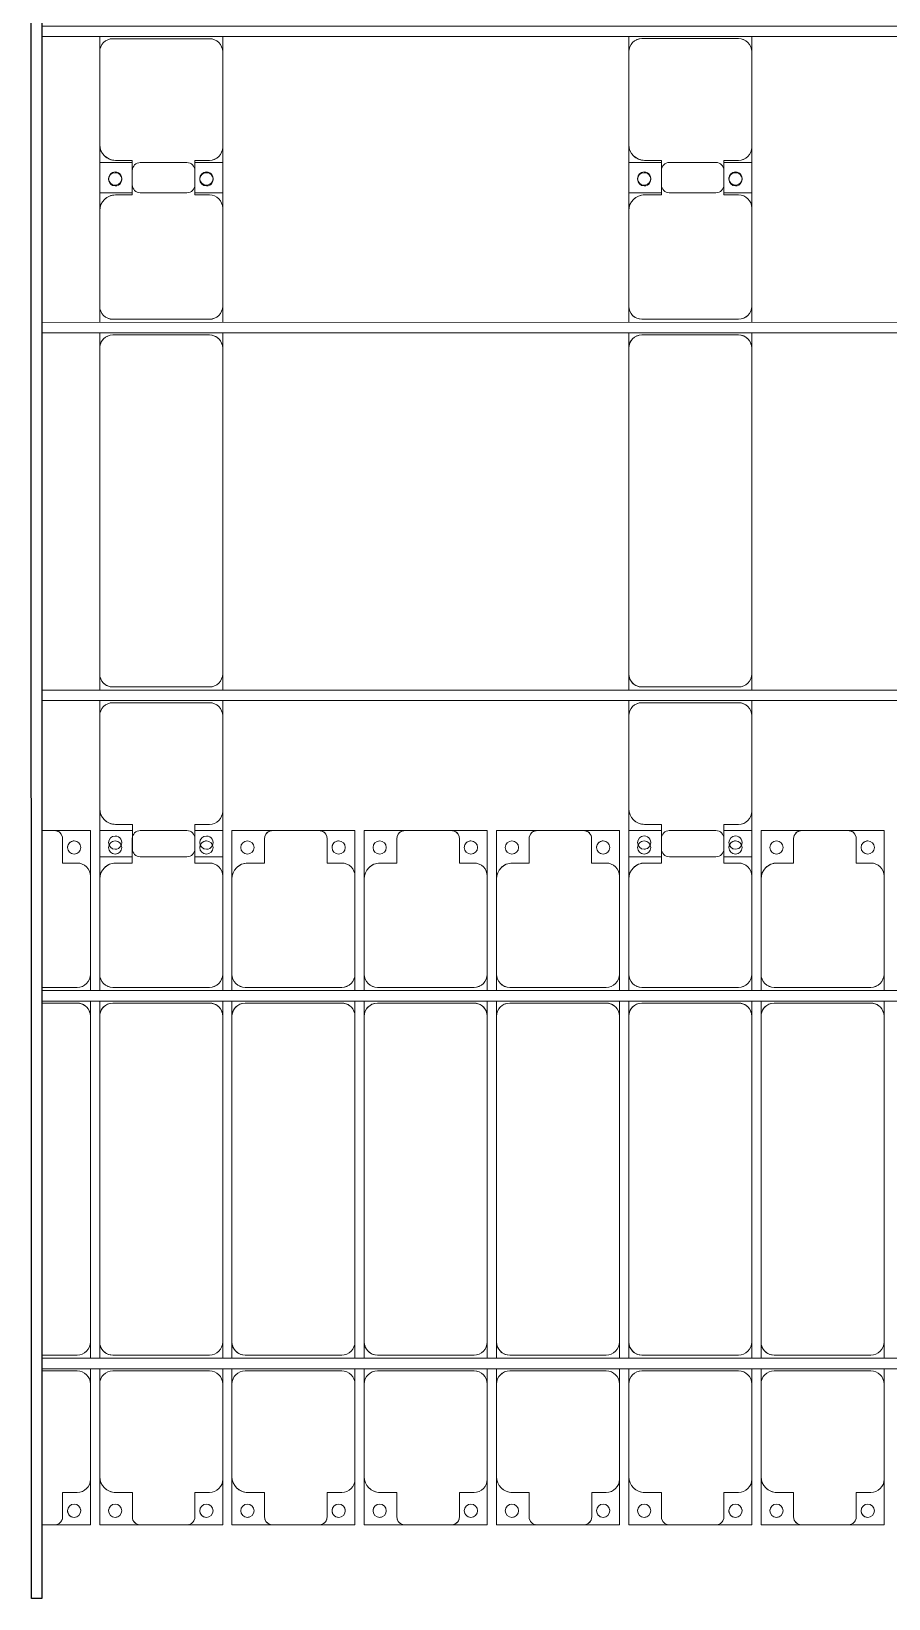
# Model space of a CAD drawing. Header units: millimetres. Extents: x -496478 to -186190, y -204059 to -87354.
# Drawn here: x -385232 to -381991, y -170997 to -165073 of the extents above; entities that cross this region are included whole.
import ezdxf

# ---------------------------------------------------------------- set-up
doc = ezdxf.new("R2010")
doc.units = ezdxf.units.MM
for name, color, linetype, lineweight in [('A-DETL-MBND', 5, 'Continuous', 9), ('A-GENM', 13, 'Continuous', 9), ('S-BEAM', 12, 'Continuous', 9)]:
    doc.layers.add(name, color=color, linetype=linetype, lineweight=lineweight)

# ---------------------------------------------------------------- blocks, each defined once
blk = doc.blocks.new('Dải phao đi lại kèm đỡ invester - DẢI PHAO ĐI LẠI-18893-BỐ TRÍ KHUNG KẾT CẤU BÈ PIN 01')
at = {"layer": 'A-DETL-MBND', "color": 8}
for p, q in [((53588.2, 1312.2), (53540, 1312.2)), ((53588.2, 1312.2), (53723.4, 1312.2)), ((53723.4, 1312.2), (53588.2, 1312.2)), ((53723.4, 1312.2), (53723.4, 1139.7)), ((53758.4, 1312.2), (53881.8, 1312.2)), ((53758.4, 1129.7), (53758.4, 1312.2)), ((54088.2, 1312.2), (53911.8, 1312.2)), ((54118.2, 1312.2), (54223.4, 1312.2)), ((54223.4, 1312.2), (54223.4, 1139.7)), ((54258.4, 1312.2), (54411.8, 1312.2)), ((54258.4, 1129.7), (54258.4, 1312.2)), ((54411.8, 1312.2), (54258.4, 1312.2)), ((54588.2, 1312.2), (54411.8, 1312.2)), ((54588.2, 1312.2), (54723.4, 1312.2)), ((54723.4, 1312.2), (54588.2, 1312.2)), ((54723.4, 1312.2), (54723.4, 1139.7)), ((54758.4, 1312.2), (54911.8, 1312.2)), ((54758.4, 1129.7), (54758.4, 1312.2)), ((54911.8, 1312.2), (54758.4, 1312.2)), ((55088.2, 1312.2), (54911.8, 1312.2)), ((55088.2, 1312.2), (55223.4, 1312.2)), ((55223.4, 1312.2), (55088.2, 1312.2)), ((55223.4, 1312.2), (55223.4, 1139.7)), ((55258.4, 1312.2), (55411.8, 1312.2)), ((55258.4, 1129.7), (55258.4, 1312.2)), ((55411.8, 1312.2), (55258.4, 1312.2)), ((55588.2, 1312.2), (55411.8, 1312.2)), ((55588.2, 1312.2), (55723.4, 1312.2)), ((55723.4, 1312.2), (55588.2, 1312.2)), ((55723.4, 1312.2), (55723.4, 1139.7)), ((55758.4, 1312.2), (55881.8, 1312.2)), ((55758.4, 1129.7), (55758.4, 1312.2)), ((56088.2, 1312.2), (55911.8, 1312.2)), ((56118.2, 1312.2), (56223.4, 1312.2)), ((56223.4, 1312.2), (56223.4, 1139.7)), ((56258.4, 1312.2), (56411.8, 1312.2)), ((56258.4, 1129.7), (56258.4, 1312.2)), ((56411.8, 1312.2), (56258.4, 1312.2)), ((56588.2, 1312.2), (56411.8, 1312.2)), ((56588.2, 1312.2), (56723.4, 1312.2)), ((56723.4, 1312.2), (56588.2, 1312.2)), ((56723.4, 1312.2), (56723.4, 1139.7)), ((53618.2, 1189.7), (53618.2, 1282.2)), ((53881.8, 1282.2), (53881.8, 1189.7)), ((54118.2, 1189.7), (54118.2, 1282.2)), ((54381.8, 1282.2), (54381.8, 1189.7)), ((54618.2, 1189.7), (54618.2, 1282.2)), ((54881.8, 1282.2), (54881.8, 1189.7)), ((55118.2, 1189.7), (55118.2, 1282.2)), ((55381.8, 1282.2), (55381.8, 1189.7)), ((55618.2, 1189.7), (55618.2, 1282.2)), ((55881.8, 1282.2), (55881.8, 1189.7)), ((56118.2, 1189.7), (56118.2, 1282.2)), ((56381.8, 1282.2), (56381.8, 1189.7)), ((56618.2, 1189.7), (56618.2, 1282.2)), ((53673.4, 1189.7), (53618.2, 1189.7)), ((53881.8, 1189.7), (53818.4, 1189.7)), ((54173.4, 1189.7), (54118.2, 1189.7)), ((54381.8, 1189.7), (54318.4, 1189.7)), ((54673.4, 1189.7), (54618.2, 1189.7)), ((54881.8, 1189.7), (54818.4, 1189.7)), ((55173.4, 1189.7), (55118.2, 1189.7)), ((55381.8, 1189.7), (55318.4, 1189.7)), ((55673.4, 1189.7), (55618.2, 1189.7)), ((55881.8, 1189.7), (55818.4, 1189.7)), ((56173.4, 1189.7), (56118.2, 1189.7)), ((56381.8, 1189.7), (56318.4, 1189.7)), ((56673.4, 1189.7), (56618.2, 1189.7)), ((53723.4, 769.7), (53723.4, 1139.7)), ((53758.4, 1129.7), (53758.4, 769.7)), ((54223.4, 769.7), (54223.4, 1139.7)), ((54258.4, 1129.7), (54258.4, 769.7)), ((54723.4, 769.7), (54723.4, 1139.7)), ((54758.4, 1129.7), (54758.4, 769.7)), ((55223.4, 769.7), (55223.4, 1139.7)), ((55258.4, 1129.7), (55258.4, 769.7)), ((55723.4, 769.7), (55723.4, 1139.7)), ((55758.4, 1129.7), (55758.4, 769.7)), ((56223.4, 769.7), (56223.4, 1139.7)), ((56258.4, 1129.7), (56258.4, 769.7)), ((56723.4, 769.7), (56723.4, 1139.7)), ((53540, 719.7), (53673.4, 719.7)), ((53723.4, 769.7), (53723.4, 708)), ((53758.4, 708), (53758.4, 769.7)), ((53808.4, 719.7), (54173.4, 719.7)), ((54223.4, 769.7), (54223.4, 708)), ((54258.4, 708), (54258.4, 769.7)), ((54308.4, 719.7), (54673.4, 719.7)), ((54723.4, 769.7), (54723.4, 708)), ((54758.4, 708), (54758.4, 769.7)), ((54808.4, 719.7), (55173.4, 719.7)), ((55223.4, 769.7), (55223.4, 708)), ((55258.4, 708), (55258.4, 769.7)), ((55308.4, 719.7), (55673.4, 719.7)), ((55723.4, 769.7), (55723.4, 708)), ((55758.4, 708), (55758.4, 769.7)), ((55808.4, 719.7), (56173.4, 719.7)), ((56223.4, 769.7), (56223.4, 708)), ((56258.4, 708), (56258.4, 769.7)), ((56308.4, 719.7), (56673.4, 719.7)), ((56723.4, 769.7), (56723.4, 708)), ((53673.4, 660.3), (53540, 660.3)), ((53723.4, 668), (53723.4, 610.3)), ((53758.4, 610.3), (53758.4, 668)), ((54173.4, 660.3), (53808.4, 660.3)), ((54223.4, 668), (54223.4, 610.3)), ((54258.4, 610.3), (54258.4, 668)), ((54673.4, 660.3), (54308.4, 660.3)), ((54723.4, 668), (54723.4, 610.3)), ((54758.4, 610.3), (54758.4, 668)), ((55173.4, 660.3), (54808.4, 660.3)), ((55223.4, 668), (55223.4, 610.3)), ((55258.4, 610.3), (55258.4, 668)), ((55673.4, 660.3), (55308.4, 660.3)), ((55723.4, 668), (55723.4, 610.3)), ((55758.4, 610.3), (55758.4, 668)), ((56173.4, 660.3), (55808.4, 660.3)), ((56223.4, 668), (56223.4, 610.3)), ((56258.4, 610.3), (56258.4, 668)), ((56673.4, 660.3), (56308.4, 660.3)), ((56723.4, 668), (56723.4, 610.3)), ((53723.4, -620.3), (53723.4, 610.3)), ((53758.4, 610.3), (53758.4, -620.3)), ((54223.4, -620.3), (54223.4, 610.3)), ((54258.4, 610.3), (54258.4, -620.3)), ((54723.4, -620.3), (54723.4, 610.3)), ((54758.4, 610.3), (54758.4, -620.3)), ((55223.4, -620.3), (55223.4, 610.3)), ((55258.4, 610.3), (55258.4, -620.3)), ((55723.4, -620.3), (55723.4, 610.3)), ((55758.4, 610.3), (55758.4, -620.3)), ((56223.4, -620.3), (56223.4, 610.3)), ((56258.4, 610.3), (56258.4, -620.3)), ((56723.4, -620.3), (56723.4, 610.3)), ((53723.4, -620.3), (53723.4, -682)), ((53758.4, -682), (53758.4, -620.3)), ((54223.4, -620.3), (54223.4, -682)), ((54258.4, -682), (54258.4, -620.3)), ((54723.4, -620.3), (54723.4, -682)), ((54758.4, -682), (54758.4, -620.3)), ((55223.4, -620.3), (55223.4, -682)), ((55258.4, -682), (55258.4, -620.3)), ((55723.4, -620.3), (55723.4, -682)), ((55758.4, -682), (55758.4, -620.3)), ((56223.4, -620.3), (56223.4, -682)), ((56258.4, -682), (56258.4, -620.3)), ((56723.4, -620.3), (56723.4, -682)), ((53540, -670.3), (53673.4, -670.3)), ((53808.4, -670.3), (54173.4, -670.3)), ((54308.4, -670.3), (54673.4, -670.3)), ((54808.4, -670.3), (55173.4, -670.3)), ((55308.4, -670.3), (55673.4, -670.3)), ((55808.4, -670.3), (56173.4, -670.3)), ((56308.4, -670.3), (56673.4, -670.3)), ((53673.4, -729.7), (53540, -729.7)), ((53723.4, -722), (53723.4, -779.7)), ((53758.4, -779.7), (53758.4, -722)), ((54173.4, -729.7), (53808.4, -729.7)), ((54223.4, -722), (54223.4, -779.7)), ((54258.4, -779.7), (54258.4, -722)), ((54673.4, -729.7), (54308.4, -729.7)), ((54723.4, -722), (54723.4, -779.7)), ((54758.4, -779.7), (54758.4, -722)), ((55173.4, -729.7), (54808.4, -729.7)), ((55223.4, -722), (55223.4, -779.7)), ((55258.4, -779.7), (55258.4, -722)), ((55673.4, -729.7), (55308.4, -729.7)), ((55723.4, -722), (55723.4, -779.7)), ((55758.4, -779.7), (55758.4, -722)), ((56173.4, -729.7), (55808.4, -729.7)), ((56223.4, -722), (56223.4, -779.7)), ((56258.4, -779.7), (56258.4, -722)), ((56673.4, -729.7), (56308.4, -729.7)), ((56723.4, -722), (56723.4, -779.7)), ((53723.4, -1139.7), (53723.4, -779.7)), ((53758.4, -779.7), (53758.4, -1129.7)), ((54223.4, -1139.7), (54223.4, -779.7)), ((54258.4, -779.7), (54258.4, -1129.7)), ((54723.4, -1139.7), (54723.4, -779.7)), ((54758.4, -779.7), (54758.4, -1129.7)), ((55223.4, -1139.7), (55223.4, -779.7)), ((55258.4, -779.7), (55258.4, -1129.7)), ((55723.4, -1139.7), (55723.4, -779.7)), ((55758.4, -779.7), (55758.4, -1129.7)), ((56223.4, -1139.7), (56223.4, -779.7)), ((56258.4, -779.7), (56258.4, -1129.7)), ((56723.4, -1139.7), (56723.4, -779.7)), ((53723.4, -1139.7), (53723.4, -1312.2)), ((53758.4, -1312.2), (53758.4, -1129.7)), ((54223.4, -1139.7), (54223.4, -1312.2)), ((54258.4, -1312.2), (54258.4, -1129.7)), ((54723.4, -1139.7), (54723.4, -1312.2)), ((54758.4, -1312.2), (54758.4, -1129.7)), ((55223.4, -1139.7), (55223.4, -1312.2)), ((55258.4, -1312.2), (55258.4, -1129.7)), ((55723.4, -1139.7), (55723.4, -1312.2)), ((55758.4, -1312.2), (55758.4, -1129.7)), ((56223.4, -1139.7), (56223.4, -1312.2)), ((56258.4, -1312.2), (56258.4, -1129.7)), ((56723.4, -1139.7), (56723.4, -1312.2)), ((53618.2, -1282.2), (53618.2, -1189.7)), ((53618.2, -1189.7), (53673.4, -1189.7)), ((53818.4, -1189.7), (53881.8, -1189.7)), ((53881.8, -1189.7), (53881.8, -1282.2)), ((54118.2, -1282.2), (54118.2, -1189.7)), ((54118.2, -1189.7), (54173.4, -1189.7)), ((54318.4, -1189.7), (54381.8, -1189.7)), ((54381.8, -1189.7), (54381.8, -1282.2)), ((54618.2, -1282.2), (54618.2, -1189.7)), ((54618.2, -1189.7), (54673.4, -1189.7)), ((54818.4, -1189.7), (54881.8, -1189.7)), ((54881.8, -1189.7), (54881.8, -1282.2)), ((55118.2, -1282.2), (55118.2, -1189.7)), ((55118.2, -1189.7), (55173.4, -1189.7)), ((55318.4, -1189.7), (55381.8, -1189.7)), ((55381.8, -1189.7), (55381.8, -1282.2)), ((55618.2, -1282.2), (55618.2, -1189.7)), ((55618.2, -1189.7), (55673.4, -1189.7)), ((55818.4, -1189.7), (55881.8, -1189.7)), ((55881.8, -1189.7), (55881.8, -1282.2)), ((56118.2, -1282.2), (56118.2, -1189.7)), ((56118.2, -1189.7), (56173.4, -1189.7)), ((56318.4, -1189.7), (56381.8, -1189.7)), ((56381.8, -1189.7), (56381.8, -1282.2)), ((56618.2, -1282.2), (56618.2, -1189.7)), ((56618.2, -1189.7), (56673.4, -1189.7)), ((53540, -1312.2), (53588.2, -1312.2)), ((53723.4, -1312.2), (53588.2, -1312.2)), ((53588.2, -1312.2), (53723.4, -1312.2)), ((53911.8, -1312.2), (53758.4, -1312.2)), ((53758.4, -1312.2), (53911.8, -1312.2)), ((53911.8, -1312.2), (54088.2, -1312.2)), ((54223.4, -1312.2), (54088.2, -1312.2)), ((54088.2, -1312.2), (54223.4, -1312.2)), ((54411.8, -1312.2), (54258.4, -1312.2)), ((54258.4, -1312.2), (54411.8, -1312.2)), ((54411.8, -1312.2), (54588.2, -1312.2)), ((54723.4, -1312.2), (54588.2, -1312.2)), ((54588.2, -1312.2), (54723.4, -1312.2)), ((54911.8, -1312.2), (54758.4, -1312.2)), ((54758.4, -1312.2), (54911.8, -1312.2)), ((54911.8, -1312.2), (55088.2, -1312.2)), ((55223.4, -1312.2), (55088.2, -1312.2)), ((55088.2, -1312.2), (55223.4, -1312.2)), ((55411.8, -1312.2), (55258.4, -1312.2)), ((55258.4, -1312.2), (55411.8, -1312.2)), ((55411.8, -1312.2), (55588.2, -1312.2)), ((55723.4, -1312.2), (55588.2, -1312.2)), ((55588.2, -1312.2), (55723.4, -1312.2)), ((55911.8, -1312.2), (55758.4, -1312.2)), ((55758.4, -1312.2), (55911.8, -1312.2)), ((55911.8, -1312.2), (56088.2, -1312.2)), ((56223.4, -1312.2), (56088.2, -1312.2)), ((56088.2, -1312.2), (56223.4, -1312.2)), ((56411.8, -1312.2), (56258.4, -1312.2)), ((56258.4, -1312.2), (56411.8, -1312.2)), ((56411.8, -1312.2), (56588.2, -1312.2)), ((56723.4, -1312.2), (56588.2, -1312.2)), ((56588.2, -1312.2), (56723.4, -1312.2))]:
    blk.add_line(p, q, dxfattribs=at)
for centre, radius, start, end in [((53588.2, 1282.2), 30, 0, 90), ((53588.2, 1282.2), 30, 75, 90), ((53588.2, 1282.2), 30, 15, 90), ((53588.2, 1282.2), 30, 75, 90), ((53911.8, 1282.2), 30, 90, 180), ((54088.2, 1282.2), 30, 0, 90), ((54411.8, 1282.2), 30, 90, 180), ((54411.8, 1282.2), 30, 90, 165), ((54411.8, 1282.2), 30, 90, 105), ((54411.8, 1282.2), 30, 90, 105), ((54588.2, 1282.2), 30, 0, 90), ((54588.2, 1282.2), 30, 75, 90), ((54588.2, 1282.2), 30, 15, 90), ((54588.2, 1282.2), 30, 75, 90), ((54911.8, 1282.2), 30, 90, 180), ((54911.8, 1282.2), 30, 90, 165), ((54911.8, 1282.2), 30, 90, 105), ((54911.8, 1282.2), 30, 90, 105), ((55088.2, 1282.2), 30, 360, 90), ((55088.2, 1282.2), 30, 75, 90), ((55088.2, 1282.2), 30, 15, 90), ((55088.2, 1282.2), 30, 75, 90), ((55411.8, 1282.2), 30, 90, 180), ((55411.8, 1282.2), 30, 90, 165), ((55411.8, 1282.2), 30, 90, 105), ((55411.8, 1282.2), 30, 90, 105), ((55588.2, 1282.2), 30, 0, 90), ((55588.2, 1282.2), 30, 75, 90), ((55588.2, 1282.2), 30, 15, 90), ((55588.2, 1282.2), 30, 75, 90), ((55911.8, 1282.2), 30, 90, 180), ((56088.2, 1282.2), 30, 360, 90), ((56411.8, 1282.2), 30, 90, 180), ((56411.8, 1282.2), 30, 90, 165), ((56411.8, 1282.2), 30, 90, 105), ((56411.8, 1282.2), 30, 90, 105), ((56588.2, 1282.2), 30, 0, 90), ((56588.2, 1282.2), 30, 75, 90), ((56588.2, 1282.2), 30, 15, 90), ((56588.2, 1282.2), 30, 75, 90), ((53661.8, 1248.6), 25, 90, 270), ((53661.8, 1248.6), 25, 150, 180), ((53661.8, 1248.6), 25, 120, 135), ((53661.8, 1248.6), 25, 90, 105), ((53661.8, 1248.6), 25, 270, 90), ((53816.8, 1248.6), 25, 90, 270), ((53816.8, 1248.6), 25, 270, 90), ((54161.8, 1248.6), 25, 90, 270), ((54161.8, 1248.6), 25, 150, 180), ((54161.8, 1248.6), 25, 120, 135), ((54161.8, 1248.6), 25, 90, 105), ((54161.8, 1248.6), 25, 270, 90), ((54316.8, 1248.6), 25, 90, 270), ((54316.8, 1248.6), 25, 270, 90), ((54661.8, 1248.6), 25, 90, 270), ((54661.8, 1248.6), 25, 150, 180), ((54661.8, 1248.6), 25, 120, 135), ((54661.8, 1248.6), 25, 90, 105), ((54661.8, 1248.6), 25, 270, 90), ((54816.8, 1248.6), 25, 90, 270), ((54816.8, 1248.6), 25, 270, 90), ((55161.8, 1248.6), 25, 90, 270), ((55161.8, 1248.6), 25, 150, 180), ((55161.8, 1248.6), 25, 120, 135), ((55161.8, 1248.6), 25, 90, 105), ((55161.8, 1248.6), 25, 270, 90), ((55316.8, 1248.6), 25, 90, 270), ((55316.8, 1248.6), 25, 270, 90), ((55661.8, 1248.6), 25, 90, 270), ((55661.8, 1248.6), 25, 150, 180), ((55661.8, 1248.6), 25, 120, 135), ((55661.8, 1248.6), 25, 90, 105), ((55661.8, 1248.6), 25, 270, 90), ((55816.8, 1248.6), 25, 90, 270), ((55816.8, 1248.6), 25, 270, 90), ((56161.8, 1248.6), 25, 90, 270), ((56161.8, 1248.6), 25, 150, 180), ((56161.8, 1248.6), 25, 120, 135), ((56161.8, 1248.6), 25, 90, 105), ((56161.8, 1248.6), 25, 270, 90), ((56316.8, 1248.6), 25, 90, 270), ((56316.8, 1248.6), 25, 270, 90), ((56661.8, 1248.6), 25, 90, 270), ((56661.8, 1248.6), 25, 150, 180), ((56661.8, 1248.6), 25, 120, 135), ((56661.8, 1248.6), 25, 90, 105), ((56661.8, 1248.6), 25, 270, 90), ((53673.4, 1139.7), 50, 360, 90), ((53673.4, 1139.7), 50, 45, 90), ((53818.4, 1129.7), 60, 90, 180), ((53818.4, 1129.7), 60, 90, 135), ((54173.4, 1139.7), 50, 360, 90), ((54173.4, 1139.7), 50, 45, 90), ((54318.4, 1129.7), 60, 90, 180), ((54318.4, 1129.7), 60, 90, 135), ((54673.4, 1139.7), 50, 360, 90), ((54673.4, 1139.7), 50, 45, 90), ((54818.4, 1129.7), 60, 90, 180), ((54818.4, 1129.7), 60, 90, 135), ((55173.4, 1139.7), 50, 360, 90), ((55173.4, 1139.7), 50, 45, 90), ((55318.4, 1129.7), 60, 90, 180), ((55318.4, 1129.7), 60, 90, 135), ((55673.4, 1139.7), 50, 360, 90), ((55673.4, 1139.7), 50, 45, 90), ((55818.4, 1129.7), 60, 90, 180), ((55818.4, 1129.7), 60, 90, 135), ((56173.4, 1139.7), 50, 360, 90), ((56173.4, 1139.7), 50, 45, 90), ((56318.4, 1129.7), 60, 90, 180), ((56318.4, 1129.7), 60, 90, 135), ((56673.4, 1139.7), 50, 360, 90), ((56673.4, 1139.7), 50, 45, 90), ((53673.4, 769.7), 50, 270, 360), ((53673.4, 769.7), 50, 270, 315), ((53808.4, 769.7), 50, 180, 270), ((53808.4, 769.7), 50, 225, 270), ((54173.4, 769.7), 50, 270, 360), ((54173.4, 769.7), 50, 270, 315), ((54308.4, 769.7), 50, 180, 270), ((54308.4, 769.7), 50, 225, 270), ((54673.4, 769.7), 50, 270, 360), ((54673.4, 769.7), 50, 270, 315), ((54808.4, 769.7), 50, 180, 270), ((54808.4, 769.7), 50, 225, 270), ((55173.4, 769.7), 50, 270, 360), ((55173.4, 769.7), 50, 270, 315), ((55308.4, 769.7), 50, 180, 270), ((55308.4, 769.7), 50, 225, 270), ((55673.4, 769.7), 50, 270, 0), ((55673.4, 769.7), 50, 270, 315), ((55808.4, 769.7), 50, 180, 270), ((55808.4, 769.7), 50, 225, 270), ((56173.4, 769.7), 50, 270, 360), ((56173.4, 769.7), 50, 270, 315), ((56308.4, 769.7), 50, 180, 270), ((56308.4, 769.7), 50, 225, 270), ((56673.4, 769.7), 50, 270, 360), ((56673.4, 769.7), 50, 270, 315), ((53673.4, 610.3), 50, 0, 90), ((53673.4, 610.3), 50, 15, 90), ((53808.4, 610.3), 50, 90, 180), ((53808.4, 610.3), 50, 105, 180), ((54173.4, 610.3), 50, 360, 90), ((54173.4, 610.3), 50, 15, 90), ((54308.4, 610.3), 50, 90, 180), ((54308.4, 610.3), 50, 105, 180), ((54673.4, 610.3), 50, 0, 90), ((54673.4, 610.3), 50, 15, 90), ((54808.4, 610.3), 50, 90, 180), ((54808.4, 610.3), 50, 105, 180), ((55173.4, 610.3), 50, 0, 90), ((55173.4, 610.3), 50, 15, 90), ((55308.4, 610.3), 50, 90, 180), ((55308.4, 610.3), 50, 105, 180), ((55673.4, 610.3), 50, 0, 90), ((55673.4, 610.3), 50, 15, 90), ((55808.4, 610.3), 50, 90, 180), ((55808.4, 610.3), 50, 105, 180), ((56173.4, 610.3), 50, 360, 90), ((56173.4, 610.3), 50, 15, 90), ((56308.4, 610.3), 50, 90, 180), ((56308.4, 610.3), 50, 105, 180), ((56673.4, 610.3), 50, 0, 90), ((56673.4, 610.3), 50, 15, 90), ((53673.4, -620.3), 50, 270, 0), ((53673.4, -620.3), 50, 270, 0), ((53808.4, -620.3), 50, 180, 270), ((53808.4, -620.3), 50, 195, 270), ((54173.4, -620.3), 50, 270, 360), ((54173.4, -620.3), 50, 270, 360), ((54308.4, -620.3), 50, 180, 270), ((54308.4, -620.3), 50, 195, 270), ((54673.4, -620.3), 50, 270, 0), ((54673.4, -620.3), 50, 270, 0), ((54808.4, -620.3), 50, 180, 270), ((54808.4, -620.3), 50, 195, 270), ((55173.4, -620.3), 50, 270, 0), ((55173.4, -620.3), 50, 270, 0), ((55308.4, -620.3), 50, 180, 270), ((55308.4, -620.3), 50, 195, 270), ((55673.4, -620.3), 50, 270, 0), ((55673.4, -620.3), 50, 270, 0), ((55808.4, -620.3), 50, 180, 270), ((55808.4, -620.3), 50, 195, 270), ((56173.4, -620.3), 50, 270, 0), ((56173.4, -620.3), 50, 270, 0), ((56308.4, -620.3), 50, 180, 270), ((56308.4, -620.3), 50, 195, 270), ((56673.4, -620.3), 50, 270, 0), ((56673.4, -620.3), 50, 270, 0), ((53673.4, -779.7), 50, 360, 90), ((53673.4, -779.7), 50, 45, 90), ((53808.4, -779.7), 50, 90, 180), ((53808.4, -779.7), 50, 90, 135), ((54173.4, -779.7), 50, 0, 90), ((54173.4, -779.7), 50, 45, 90), ((54308.4, -779.7), 50, 90, 180), ((54308.4, -779.7), 50, 90, 135), ((54673.4, -779.7), 50, 360, 90), ((54673.4, -779.7), 50, 45, 90), ((54808.4, -779.7), 50, 90, 180), ((54808.4, -779.7), 50, 90, 135), ((55173.4, -779.7), 50, 0, 90), ((55173.4, -779.7), 50, 45, 90), ((55308.4, -779.7), 50, 90, 180), ((55308.4, -779.7), 50, 90, 135), ((55673.4, -779.7), 50, 0, 90), ((55673.4, -779.7), 50, 45, 90), ((55808.4, -779.7), 50, 90, 180), ((55808.4, -779.7), 50, 90, 135), ((56173.4, -779.7), 50, 0, 90), ((56173.4, -779.7), 50, 45, 90), ((56308.4, -779.7), 50, 90, 180), ((56308.4, -779.7), 50, 90, 135), ((56673.4, -779.7), 50, 0, 90), ((56673.4, -779.7), 50, 45, 90), ((53673.4, -1139.7), 50, 270, 360), ((53673.4, -1139.7), 50, 270, 315), ((53818.4, -1129.7), 60, 180, 270), ((53818.4, -1129.7), 60, 225, 270), ((54173.4, -1139.7), 50, 270, 0), ((54173.4, -1139.7), 50, 270, 315), ((54318.4, -1129.7), 60, 180, 270), ((54318.4, -1129.7), 60, 225, 270), ((54673.4, -1139.7), 50, 270, 0), ((54673.4, -1139.7), 50, 270, 315), ((54818.4, -1129.7), 60, 180, 270), ((54818.4, -1129.7), 60, 225, 270), ((55173.4, -1139.7), 50, 270, 0), ((55173.4, -1139.7), 50, 270, 315), ((55318.4, -1129.7), 60, 180, 270), ((55318.4, -1129.7), 60, 225, 270), ((55673.4, -1139.7), 50, 270, 0), ((55673.4, -1139.7), 50, 270, 315), ((55818.4, -1129.7), 60, 180, 270), ((55818.4, -1129.7), 60, 225, 270), ((56173.4, -1139.7), 50, 270, 0), ((56173.4, -1139.7), 50, 270, 315), ((56318.4, -1129.7), 60, 180, 270), ((56318.4, -1129.7), 60, 225, 270), ((56673.4, -1139.7), 50, 270, 0), ((56673.4, -1139.7), 50, 270, 315), ((53661.8, -1258.6), 25, 90, 270), ((53661.8, -1258.6), 25, 270, 90), ((53816.8, -1258.6), 25, 90, 270), ((53816.8, -1258.6), 25, 270, 90), ((54161.8, -1258.6), 25, 90, 270), ((54161.8, -1258.6), 25, 270, 90), ((54316.8, -1258.6), 25, 90, 270), ((54316.8, -1258.6), 25, 270, 90), ((54661.8, -1258.6), 25, 90, 270), ((54661.8, -1258.6), 25, 270, 90), ((54816.8, -1258.6), 25, 90, 270), ((54816.8, -1258.6), 25, 270, 90), ((55161.8, -1258.6), 25, 90, 270), ((55161.8, -1258.6), 25, 270, 90), ((55316.8, -1258.6), 25, 90, 270), ((55316.8, -1258.6), 25, 270, 90), ((55661.8, -1258.6), 25, 90, 270), ((55661.8, -1258.6), 25, 270, 90), ((55816.8, -1258.6), 25, 90, 270), ((55816.8, -1258.6), 25, 270, 90), ((56161.8, -1258.6), 25, 90, 270), ((56161.8, -1258.6), 25, 270, 90), ((56316.8, -1258.6), 25, 90, 270), ((56316.8, -1258.6), 25, 270, 90), ((56661.8, -1258.6), 25, 90, 270), ((56661.8, -1258.6), 25, 270, 90), ((53588.2, -1282.2), 30, 270, 360), ((53588.2, -1282.2), 30, 270, 345), ((53588.2, -1282.2), 30, 315, 330), ((53588.2, -1282.2), 30, 315, 330), ((53661.8, -1258.6), 25, 165, 270), ((53661.8, -1258.6), 25, 360, 15), ((53816.8, -1258.6), 25, 165, 180), ((53816.8, -1258.6), 25, 270, 285), ((53911.8, -1282.2), 30, 180, 270), ((53911.8, -1282.2), 30, 195, 270), ((54088.2, -1282.2), 30, 270, 360), ((54088.2, -1282.2), 30, 270, 345), ((54088.2, -1282.2), 30, 315, 330), ((54088.2, -1282.2), 30, 315, 330), ((54161.8, -1258.6), 25, 165, 270), ((54161.8, -1258.6), 25, 360, 15), ((54316.8, -1258.6), 25, 165, 180), ((54316.8, -1258.6), 25, 270, 285), ((54411.8, -1282.2), 30, 180, 270), ((54411.8, -1282.2), 30, 195, 270), ((54588.2, -1282.2), 30, 270, 0), ((54588.2, -1282.2), 30, 270, 345), ((54588.2, -1282.2), 30, 315, 330), ((54588.2, -1282.2), 30, 315, 330), ((54661.8, -1258.6), 25, 165, 270), ((54661.8, -1258.6), 25, 0, 15), ((54816.8, -1258.6), 25, 165, 180), ((54816.8, -1258.6), 25, 270, 285), ((54911.8, -1282.2), 30, 180, 270), ((54911.8, -1282.2), 30, 195, 270), ((55088.2, -1282.2), 30, 270, 0), ((55088.2, -1282.2), 30, 270, 345), ((55088.2, -1282.2), 30, 315, 330), ((55088.2, -1282.2), 30, 315, 330), ((55161.8, -1258.6), 25, 165, 270), ((55161.8, -1258.6), 25, 0, 15), ((55316.8, -1258.6), 25, 165, 180), ((55316.8, -1258.6), 25, 270, 285), ((55411.8, -1282.2), 30, 180, 270), ((55411.8, -1282.2), 30, 195, 270), ((55588.2, -1282.2), 30, 270, 360), ((55588.2, -1282.2), 30, 270, 345), ((55588.2, -1282.2), 30, 315, 330), ((55588.2, -1282.2), 30, 315, 330), ((55661.8, -1258.6), 25, 165, 270), ((55661.8, -1258.6), 25, 360, 15), ((55816.8, -1258.6), 25, 165, 180), ((55816.8, -1258.6), 25, 270, 285), ((55911.8, -1282.2), 30, 180, 270), ((55911.8, -1282.2), 30, 195, 270), ((56088.2, -1282.2), 30, 270, 360), ((56088.2, -1282.2), 30, 270, 345), ((56088.2, -1282.2), 30, 315, 330), ((56088.2, -1282.2), 30, 315, 330), ((56161.8, -1258.6), 25, 165, 270), ((56161.8, -1258.6), 25, 0, 15), ((56316.8, -1258.6), 25, 165, 180), ((56316.8, -1258.6), 25, 270, 285), ((56411.8, -1282.2), 30, 180, 270), ((56411.8, -1282.2), 30, 195, 270), ((56588.2, -1282.2), 30, 270, 0), ((56588.2, -1282.2), 30, 270, 345), ((56588.2, -1282.2), 30, 315, 330), ((56588.2, -1282.2), 30, 315, 330), ((56661.8, -1258.6), 25, 165, 270), ((56661.8, -1258.6), 25, 0, 15), ((53588.2, -1282.2), 30, 270, 285), ((53588.2, -1282.2), 30, 270, 285), ((53911.8, -1282.2), 30, 255, 270), ((53911.8, -1282.2), 30, 255, 270), ((54088.2, -1282.2), 30, 270, 285), ((54088.2, -1282.2), 30, 270, 285), ((54411.8, -1282.2), 30, 255, 270), ((54411.8, -1282.2), 30, 255, 270), ((54588.2, -1282.2), 30, 270, 285), ((54588.2, -1282.2), 30, 270, 285), ((54911.8, -1282.2), 30, 255, 270), ((54911.8, -1282.2), 30, 255, 270), ((55088.2, -1282.2), 30, 270, 285), ((55088.2, -1282.2), 30, 270, 285), ((55411.8, -1282.2), 30, 255, 270), ((55411.8, -1282.2), 30, 255, 270), ((55588.2, -1282.2), 30, 270, 285), ((55588.2, -1282.2), 30, 270, 285), ((55911.8, -1282.2), 30, 255, 270), ((55911.8, -1282.2), 30, 255, 270), ((56088.2, -1282.2), 30, 270, 285), ((56088.2, -1282.2), 30, 270, 285), ((56411.8, -1282.2), 30, 255, 270), ((56411.8, -1282.2), 30, 255, 270), ((56588.2, -1282.2), 30, 270, 285), ((56588.2, -1282.2), 30, 270, 285)]:
    blk.add_arc(centre, radius, start, end, dxfattribs=at)
blk = doc.blocks.new('Dai phao do pin - DẢI PHAO ĐỠ PIN-V28-BỐ TRÍ KHUNG KẾT CẤU BÈ PIN 01')
at = {"layer": 'A-DETL-MBND', "color": 8}
for p, q in [((-1312.2, 241.6), (-1129.7, 241.6)), ((-1312.2, 118.2), (-1312.2, 241.6)), ((-779.7, 241.6), (-1129.7, 241.6)), ((-779.7, 241.6), (-722, 241.6)), ((-682, 241.6), (-620.3, 241.6)), ((610.3, 241.6), (-620.3, 241.6)), ((610.3, 241.6), (668, 241.6)), ((708, 241.6), (769.7, 241.6)), ((1129.7, 241.6), (769.7, 241.6)), ((1129.7, 241.6), (1312.2, 241.6)), ((1197.8, 241.6), (1380.3, 241.6)), ((1197.8, 118.2), (1197.8, 241.6)), ((1312.2, 241.6), (1312.2, 118.2)), ((1730.3, 241.6), (1380.3, 241.6)), ((1730.3, 241.6), (1788, 241.6)), ((-1189.7, 181.6), (-1189.7, 118.2)), ((-729.7, -173.4), (-729.7, 191.6)), ((-670.3, 191.6), (-670.3, -173.4)), ((660.3, -173.4), (660.3, 191.6)), ((719.7, 191.6), (719.7, -173.4)), ((1189.7, 118.2), (1189.7, 181.6)), ((1320.3, 181.6), (1320.3, 118.2)), ((1780.3, -173.4), (1780.3, 191.6)), ((-1312.2, 88.2), (-1312.2, -88.2)), ((-1189.7, 118.2), (-1282.2, 118.2)), ((1282.2, 118.2), (1189.7, 118.2)), ((1197.8, 88.2), (1197.8, -88.2)), ((1320.3, 118.2), (1227.8, 118.2)), ((1312.2, -88.2), (1312.2, 88.2)), ((-1312.2, -223.4), (-1312.2, -118.2)), ((-1282.2, -118.2), (-1189.7, -118.2)), ((-1189.7, -118.2), (-1189.7, -173.4)), ((1189.7, -173.4), (1189.7, -118.2)), ((1189.7, -118.2), (1282.2, -118.2)), ((1197.8, -223.4), (1197.8, -118.2)), ((1227.8, -118.2), (1320.3, -118.2)), ((1312.2, -118.2), (1312.2, -223.4)), ((1320.3, -118.2), (1320.3, -173.4)), ((-1139.7, -223.4), (-1312.2, -223.4)), ((-1139.7, -223.4), (-779.7, -223.4)), ((-722, -223.4), (-779.7, -223.4)), ((-620.3, -223.4), (-682, -223.4)), ((-620.3, -223.4), (610.3, -223.4)), ((668, -223.4), (610.3, -223.4)), ((769.7, -223.4), (708, -223.4)), ((769.7, -223.4), (1139.7, -223.4)), ((1312.2, -223.4), (1139.7, -223.4)), ((1370.3, -223.4), (1197.8, -223.4)), ((1370.3, -223.4), (1730.3, -223.4)), ((1788, -223.4), (1730.3, -223.4))]:
    blk.add_line(p, q, dxfattribs=at)
for centre, radius, start, end in [((-1129.7, 181.6), 60, 90, 180), ((-779.7, 191.6), 50, 360, 90), ((-620.3, 191.6), 50, 90, 180), ((-620.3, 191.6), 50, 105, 180), ((610.3, 191.6), 50, 360, 90), ((610.3, 191.6), 50, 15, 90), ((769.7, 191.6), 50, 90, 180), ((1129.7, 181.6), 60, 360, 90), ((1380.3, 181.6), 60, 90, 180), ((1730.3, 191.6), 50, 360, 90), ((-1258.6, 183.2), 25, 0, 180), ((-1258.6, 183.2), 25, 180, 0), ((-1258.6, 183.2), 25, 180, 195), ((-1129.7, 181.6), 60, 135, 180), ((-779.7, 191.6), 50, 360, 45), ((769.7, 191.6), 50, 135, 180), ((1129.7, 181.6), 60, 360, 45), ((1248.6, 183.2), 25, 0, 180), ((1248.6, 183.2), 25, 180, 0), ((1251.4, 183.2), 25, 0, 180), ((1251.4, 183.2), 25, 180, 0), ((1251.4, 183.2), 25, 180, 195), ((1380.3, 181.6), 60, 135, 180), ((1730.3, 191.6), 50, 360, 45), ((-1282.2, 88.2), 30, 90, 180), ((1227.8, 88.2), 30, 90, 180), ((1282.2, 88.2), 30, 360, 90), ((-1282.2, -88.2), 30, 180, 270), ((1227.8, -88.2), 30, 180, 270), ((1282.2, -88.2), 30, 270, 360), ((-1258.6, -161.8), 25, 0, 180), ((-1258.6, -161.8), 25, 105, 180), ((-1258.6, -161.8), 25, 180, 0), ((-1139.7, -173.4), 50, 180, 270), ((-1139.7, -173.4), 50, 180, 225), ((-779.7, -173.4), 50, 270, 360), ((-779.7, -173.4), 50, 315, 360), ((-620.3, -173.4), 50, 180, 270), ((-620.3, -173.4), 50, 180, 270), ((610.3, -173.4), 50, 270, 360), ((610.3, -173.4), 50, 285, 360), ((769.7, -173.4), 50, 180, 270), ((769.7, -173.4), 50, 180, 225), ((1139.7, -173.4), 50, 270, 360), ((1139.7, -173.4), 50, 315, 360), ((1248.6, -161.8), 25, 0, 180), ((1248.6, -161.8), 25, 180, 0), ((1251.4, -161.8), 25, 0, 180), ((1251.4, -161.8), 25, 120, 180), ((1251.4, -161.8), 25, 180, 0), ((1251.4, -161.8), 25, 75, 105), ((1248.6, -161.8), 25, 75, 90), ((1248.6, -161.8), 25, 30, 45), ((1248.6, -161.8), 25, 360, 15), ((1370.3, -173.4), 50, 180, 270), ((1370.3, -173.4), 50, 180, 225), ((1730.3, -173.4), 50, 270, 360), ((1730.3, -173.4), 50, 315, 360)]:
    blk.add_arc(centre, radius, start, end, dxfattribs=at)
blk = doc.blocks.new('Dai phao do pin - DẢI PHAO ĐỠ PIN-V29-BỐ TRÍ KHUNG KẾT CẤU BÈ PIN 01')
at = {"layer": 'A-DETL-MBND', "color": 8}
for p, q in [((-1312.2, 241.6), (-1129.7, 241.6)), ((-1312.2, 118.2), (-1312.2, 241.6)), ((-779.7, 241.6), (-1129.7, 241.6)), ((-779.7, 241.6), (-722, 241.6)), ((-682, 241.6), (-620.3, 241.6)), ((610.3, 241.6), (-620.3, 241.6)), ((610.3, 241.6), (668, 241.6)), ((708, 241.6), (769.7, 241.6)), ((1129.7, 241.6), (769.7, 241.6)), ((1129.7, 241.6), (1312.2, 241.6)), ((1197.8, 241.6), (1380.3, 241.6)), ((1197.8, 118.2), (1197.8, 241.6)), ((1312.2, 241.6), (1312.2, 118.2)), ((1730.3, 241.6), (1380.3, 241.6)), ((1730.3, 241.6), (1788, 241.6)), ((-1189.7, 181.6), (-1189.7, 118.2)), ((-729.7, -173.4), (-729.7, 191.6)), ((-670.3, 191.6), (-670.3, -173.4)), ((660.3, -173.4), (660.3, 191.6)), ((719.7, 191.6), (719.7, -173.4)), ((1189.7, 118.2), (1189.7, 181.6)), ((1320.3, 181.6), (1320.3, 118.2)), ((1780.3, -173.4), (1780.3, 191.6)), ((-1312.2, 88.2), (-1312.2, -88.2)), ((-1189.7, 118.2), (-1282.2, 118.2)), ((1282.2, 118.2), (1189.7, 118.2)), ((1197.8, 88.2), (1197.8, -88.2)), ((1320.3, 118.2), (1227.8, 118.2)), ((1312.2, -88.2), (1312.2, 88.2)), ((-1312.2, -223.4), (-1312.2, -118.2)), ((-1282.2, -118.2), (-1189.7, -118.2)), ((-1189.7, -118.2), (-1189.7, -173.4)), ((1189.7, -173.4), (1189.7, -118.2)), ((1189.7, -118.2), (1282.2, -118.2)), ((1197.8, -223.4), (1197.8, -118.2)), ((1227.8, -118.2), (1320.3, -118.2)), ((1312.2, -118.2), (1312.2, -223.4)), ((1320.3, -118.2), (1320.3, -173.4)), ((-1139.7, -223.4), (-1312.2, -223.4)), ((-1139.7, -223.4), (-779.7, -223.4)), ((-722, -223.4), (-779.7, -223.4)), ((-620.3, -223.4), (-682, -223.4)), ((-620.3, -223.4), (610.3, -223.4)), ((668, -223.4), (610.3, -223.4)), ((769.7, -223.4), (708, -223.4)), ((769.7, -223.4), (1139.7, -223.4)), ((1312.2, -223.4), (1139.7, -223.4)), ((1370.3, -223.4), (1197.8, -223.4)), ((1370.3, -223.4), (1730.3, -223.4)), ((1788, -223.4), (1730.3, -223.4))]:
    blk.add_line(p, q, dxfattribs=at)
for centre, radius, start, end in [((-1129.7, 181.6), 60, 90, 180), ((-779.7, 191.6), 50, 360, 90), ((-620.3, 191.6), 50, 90, 180), ((-620.3, 191.6), 50, 105, 180), ((610.3, 191.6), 50, 360, 90), ((610.3, 191.6), 50, 15, 90), ((769.7, 191.6), 50, 90, 180), ((1129.7, 181.6), 60, 360, 90), ((1380.3, 181.6), 60, 90, 180), ((1730.3, 191.6), 50, 360, 90), ((-1258.6, 183.2), 25, 0, 180), ((-1258.6, 183.2), 25, 180, 0), ((-1258.6, 183.2), 25, 180, 195), ((-1129.7, 181.6), 60, 135, 180), ((-779.7, 191.6), 50, 360, 45), ((769.7, 191.6), 50, 135, 180), ((1129.7, 181.6), 60, 360, 45), ((1248.6, 183.2), 25, 0, 180), ((1248.6, 183.2), 25, 180, 0), ((1251.4, 183.2), 25, 0, 180), ((1251.4, 183.2), 25, 180, 0), ((1251.4, 183.2), 25, 180, 195), ((1380.3, 181.6), 60, 135, 180), ((1730.3, 191.6), 50, 360, 45), ((-1282.2, 88.2), 30, 90, 180), ((1227.8, 88.2), 30, 90, 180), ((1282.2, 88.2), 30, 360, 90), ((-1282.2, -88.2), 30, 180, 270), ((1227.8, -88.2), 30, 180, 270), ((1282.2, -88.2), 30, 270, 360), ((-1258.6, -161.8), 25, 0, 180), ((-1258.6, -161.8), 25, 105, 180), ((-1258.6, -161.8), 25, 180, 0), ((-1139.7, -173.4), 50, 180, 270), ((-1139.7, -173.4), 50, 180, 225), ((-779.7, -173.4), 50, 270, 360), ((-779.7, -173.4), 50, 315, 360), ((-620.3, -173.4), 50, 180, 270), ((-620.3, -173.4), 50, 180, 270), ((610.3, -173.4), 50, 270, 360), ((610.3, -173.4), 50, 285, 360), ((769.7, -173.4), 50, 180, 270), ((769.7, -173.4), 50, 180, 225), ((1139.7, -173.4), 50, 270, 360), ((1139.7, -173.4), 50, 315, 360), ((1248.6, -161.8), 25, 0, 180), ((1248.6, -161.8), 25, 180, 0), ((1251.4, -161.8), 25, 0, 180), ((1251.4, -161.8), 25, 120, 180), ((1251.4, -161.8), 25, 180, 0), ((1251.4, -161.8), 25, 75, 105), ((1248.6, -161.8), 25, 75, 90), ((1248.6, -161.8), 25, 30, 45), ((1248.6, -161.8), 25, 360, 15), ((1370.3, -173.4), 50, 180, 270), ((1370.3, -173.4), 50, 180, 225), ((1730.3, -173.4), 50, 270, 360), ((1730.3, -173.4), 50, 315, 360)]:
    blk.add_arc(centre, radius, start, end, dxfattribs=at)
blk = doc.blocks.new('Dầm C52 - Dầm C52-V86-BỐ TRÍ KHUNG KẾT CẤU BÈ PIN 01')
at = {"layer": 'S-BEAM', "color": 1}
for p, q in [((-10610.9, 20), (-4650.9, 20)), ((-4650.9, -20), (-10610.9, -20))]:
    blk.add_line(p, q, dxfattribs=at)
blk = doc.blocks.new('Dầm C52 - Hộp 40x60-24147-BỐ TRÍ KHUNG KẾT CẤU BÈ PIN 01')
at = {"layer": 'S-BEAM', "color": 3, "lineweight": 25}
for p, q in [((-37857.1, -20), (-37857.1, 20)), ((-37857.1, 20), (37857.1, 20)), ((37857.1, -20), (-37857.1, -20))]:
    blk.add_line(p, q, dxfattribs=at)
blk = doc.blocks.new('HOBANMONG_BEPIN 1_rvt-1-BỐ TRÍ KHUNG KẾT CẤU BÈ PIN 01')
at = {"layer": 'A-GENM', "lineweight": 9}
for name, p, rotation in [('Dai phao do pin - DẢI PHAO ĐỠ PIN-V28-BỐ TRÍ KHUNG KẾT CẤU BÈ PIN 01', (-384731.7, -166881), 90.00075860989342), ('Dai phao do pin - DẢI PHAO ĐỠ PIN-V29-BỐ TRÍ KHUNG KẾT CẤU BÈ PIN 01', (-382731.7, -166880.9), 90.00075860989342), ('Dải phao đi lại kèm đỡ invester - DẢI PHAO ĐI LẠI-18893-BỐ TRÍ KHUNG KẾT CẤU BÈ PIN 01', (-438731.7, -169407.1), 0.0007586099545854)]:
    blk.add_blockref(name, p, dxfattribs=dict(at, rotation=rotation))
at = {"layer": 'S-BEAM', "lineweight": 9}
for name, p, rotation in [('Dầm C52 - Hộp 40x60-24147-BỐ TRÍ KHUNG KẾT CẤU BÈ PIN 01', (-385212.2, -133140.2), 90.00075860989166), ('Dầm C52 - Dầm C52-V86-BỐ TRÍ KHUNG KẾT CẤU BÈ PIN 01', (-389842.6, -165073), 180.0007586094741), ('Dầm C52 - Dầm C52-V86-BỐ TRÍ KHUNG KẾT CẤU BÈ PIN 01', (-389842.6, -166193), 180.0007586094741), ('Dầm C52 - Dầm C52-V86-BỐ TRÍ KHUNG KẾT CẤU BÈ PIN 01', (-389842.6, -167583), 180.0007586094741), ('Dầm C52 - Dầm C52-V86-BỐ TRÍ KHUNG KẾT CẤU BÈ PIN 01', (-389842.6, -168718.4), 180.0007586094741), ('Dầm C52 - Dầm C52-V86-BỐ TRÍ KHUNG KẾT CẤU BÈ PIN 01', (-389842.5, -170108.4), 180.0007586094741)]:
    blk.add_blockref(name, p, dxfattribs=dict(at, rotation=rotation))

msp = doc.modelspace()

# ---------------------------------------------------------------- block references
at = {"lineweight": 5}
msp.add_blockref('HOBANMONG_BEPIN 1_rvt-1-BỐ TRÍ KHUNG KẾT CẤU BÈ PIN 01', (0, 0), dxfattribs=at)

doc.saveas('drawing.dxf')
